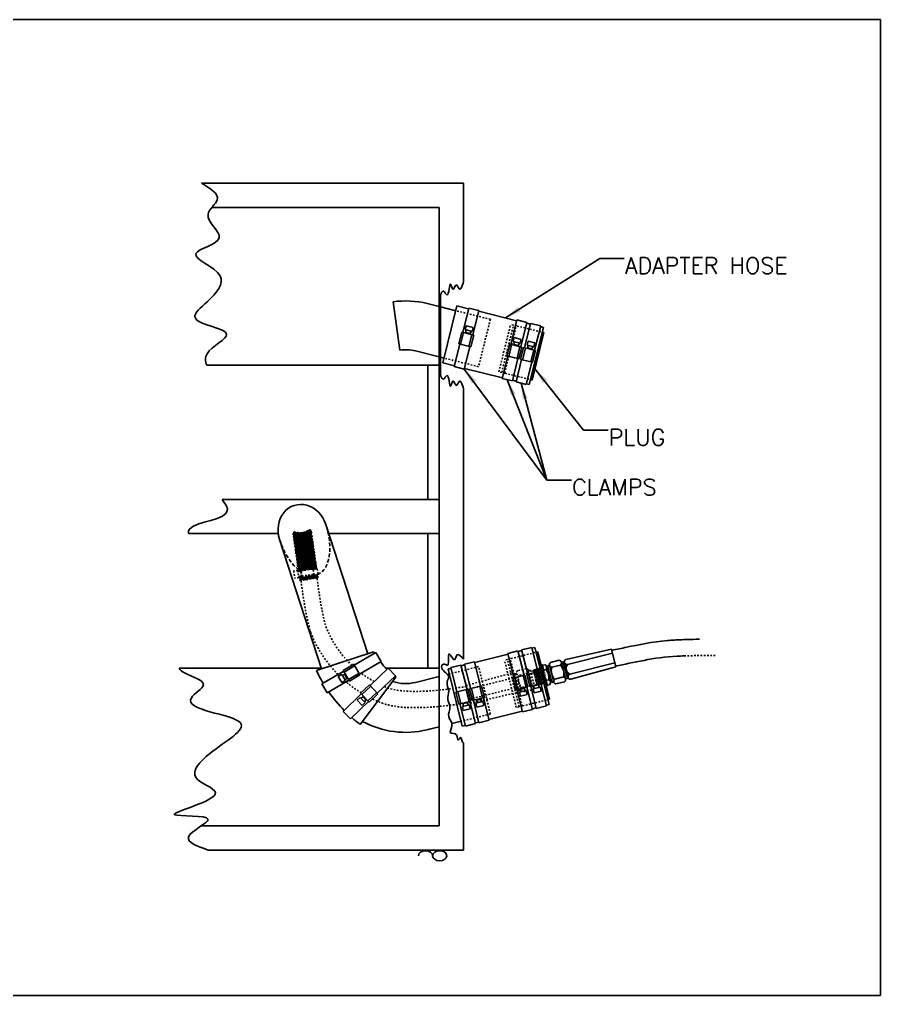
# Model space of a CAD drawing. Extents: x 0 to 235, y -192 to 68.
# Drawn here: x 110.7 to 163.6, y -192.5 to -132.5 of the extents above; entities that cross this region are included whole.
import ezdxf

# ---------------------------------------------------------------- set-up
doc = ezdxf.new("R2010")
doc.units = 0
doc.header["$LTSCALE"] = 0.3
doc.header["$MEASUREMENT"] = 0
doc.linetypes.add('HIDDEN', pattern=[0.375, 0.25, -0.125])
doc.layers.add('1', color=1, linetype='CONTINUOUS')
doc.layers.add('NOTES', color=2, linetype='CONTINUOUS')
doc.styles.add('ROMANS', font='ROMANS.shx')
doc.dimstyles.new('FRACTION', dxfattribs={"dimtxt": 0.125, "dimasz": 0.15, "dimexe": 0.12, "dimexo": 0.12, "dimgap": 0.05, "dimtad": 0, "dimtih": 1, "dimtoh": 1, "dimdec": 4, "dimzin": 4, "dimdsep": 46, "dimlunit": 5, "dimtxsty": 'ROMANS', "dimcen": 0.09, "dimclrd": 6, "dimclre": 6, "dimclrt": 256, "dimadec": 0, "dimazin": 0, "dimtfac": 0.72, "dimtdec": 4, "dimtofl": 0, "dimtmove": 0, "dimatfit": 3, "dimfxl": 1, "dimfrac": 2, "dimtolj": 1, "dimtzin": 4, "dimarcsym": 0})

msp = doc.modelspace()

# ---------------------------------------------------------------- hatches: boundary and pattern name
at = {"layer": '1', "linetype": 'HIDDEN'}
h = msp.add_hatch(dxfattribs=at)
h.set_pattern_fill('ANSI37', color=41, scale=0.5, angle=137.7752677, style=0)
h.set_pattern_definition([(182.77527, (170.59039, -246.096684), (0.003026164, -0.062426696), []), (272.77527, (170.59039, -246.096684), (0.062426696, 0.003026164), [])])
h.paths.add_polyline_path([(128.850684, -165.865251), (128.350724, -165.936826), (128.404657, -166.327926), (128.744805, -166.274053), (128.750651, -166.313672), (128.911483, -166.289938)], flags=17)
h.paths.add_polyline_path([(128.458243, -166.716511), (128.064223, -166.778916), (128.059528, -166.747104), (127.968656, -166.760514), (127.999658, -166.977064), (128.484599, -166.907639)])
h.paths.add_polyline_path([(127.968656, -166.760514), (127.899173, -166.770768), (127.896914, -166.771778), (127.927777, -166.987355), (127.999658, -166.977064)])
h.paths.add_polyline_path([(128.957952, -166.614524), (128.79852, -166.638051), (128.802062, -166.662056), (128.458243, -166.716511), (128.484599, -166.907639), (128.989565, -166.835347)])
h.paths.add_polyline_path([(129.009777, -166.606876), (128.957952, -166.614524), (128.989565, -166.835347), (129.041422, -166.827923)])
h.paths.add_polyline_path([(127.586789, -164.660223, -1), (127.584522, -164.644384, -0.342790238), (127.593048, -164.649247), (127.537263, -164.259582), (127.530927, -164.215026), (127.525751, -164.176862), (127.521785, -164.143703), (127.519218, -164.115153), (127.518241, -164.090815), (127.519044, -164.070291), (127.521815, -164.053185), (127.526745, -164.0391), (127.53399, -164.027684), (127.543565, -164.01877), (127.555455, -164.012238), (127.569641, -164.007967), (127.586107, -164.005836), (127.604835, -164.005724), (127.625807, -164.00751), (127.649007, -164.011074), (127.674409, -164.016233), (127.701952, -164.022567), (127.731566, -164.02959), (127.763183, -164.036819), (127.796734, -164.043772), (127.832149, -164.049965), (127.869358, -164.054914), (127.908294, -164.058137), (127.948817, -164.059241), (127.990514, -164.058204), (128.0329, -164.055096), (128.075493, -164.049984), (128.117809, -164.04294), (128.159365, -164.034031), (128.199677, -164.023327), (128.238263, -164.010898), (128.274731, -163.99688), (128.309057, -163.98169), (128.341312, -163.965809), (128.371564, -163.949722), (128.399883, -163.933912), (128.426337, -163.918862), (128.450996, -163.905056), (128.47393, -163.892976), (128.495198, -163.883046), (128.514828, -163.875447), (128.532835, -163.8703), (128.549237, -163.867726), (128.564052, -163.867845), (128.577296, -163.870779), (128.588988, -163.876648), (128.599145, -163.885573), (128.607829, -163.897709), (128.615289, -163.913351), (128.621817, -163.932825), (128.627708, -163.956459), (128.633255, -163.984582), (128.638752, -164.017522), (128.644492, -164.055606), (128.650768, -164.099163), (128.706975, -164.491773), (128.730839, -164.488357, -0.414213562), (128.737624, -164.479304, -1), (128.739892, -164.495143, -0.414213562), (128.730839, -164.488357), (127.593575, -164.65117, -0.414213562)])
h.paths.add_polyline_path([(127.846066, -166.4166), (127.920675, -166.426177), (127.855771, -166.007685), (128.850684, -165.865251), (128.911483, -166.289938), (128.963308, -166.282291), (128.706975, -164.491773), (127.593329, -164.651205)])
h.paths.add_polyline_path([(127.920675, -166.426177), (127.956829, -166.430817), (128.01166, -166.422726), (128.006965, -166.390913), (128.404657, -166.327926), (128.350724, -165.936826), (127.855771, -166.007685)])

# ---------------------------------------------------------------- linework, layer by layer
at = {"layer": '1', "color": 41}
for p, q in [((121.88771, -142.563036), (137.996238, -142.563036)), ((137.996238, -142.563036), (137.996238, -148.605197)), ((122.516667, -144.063036), (136.496238, -144.063036)), ((136.496238, -144.063036), (136.496238, -182.063036)), ((134.081167, -152.825037), (133.661, -149.854606)), ((136.496238, -150.146866), (135.761877, -149.963769)), ((136.576238, -149.423067), (136.576238, -154.385736)), ((137.512313, -150.400202), (136.576238, -150.166812)), ((136.496238, -153.238707), (135.036111, -152.874656)), ((136.786547, -153.311089), (136.576238, -153.258653)), ((122.213752, -153.751498), (136.496238, -153.751498)), ((135.803163, -153.751498), (135.803163, -162.018052)), ((137.996238, -155.203606), (137.996238, -171.827356)), ((123.150042, -162.018052), (136.496238, -162.018052)), ((132.112705, -171.494385), (129.537652, -163.543688)), ((121.111703, -164.108019), (126.603557, -164.108019)), ((129.685475, -164.108019), (136.496238, -164.108019)), ((135.803163, -164.108019), (135.803163, -172.374573)), ((129.26158, -172.427753), (126.68361, -164.468049)), ((128.952392, -172.527892), (132.467623, -171.378317)), ((131.272375, -172.190539), (132.606425, -171.416031)), ((132.606425, -171.416031), (132.927761, -171.969514)), ((138.678431, -172.023792), (140.729042, -171.512518)), ((140.718675, -171.47094), (141.339665, -171.31611)), ((141.091859, -172.967699), (140.718675, -171.47094)), ((141.712848, -172.812869), (141.339665, -171.31611)), ((141.350031, -171.357688), (141.576955, -171.301109)), ((141.566588, -171.259532), (142.187578, -171.104702)), ((141.939772, -172.756291), (141.566588, -171.259532)), ((142.560762, -172.601461), (142.187578, -171.104702)), ((142.197944, -171.146279), (142.377464, -171.10152)), ((142.377464, -171.10152), (143.253221, -174.61399)), ((143.239852, -174.297833), (142.514087, -171.386946)), ((143.278664, -174.288156), (142.552898, -171.377269)), ((144.279696, -171.85367), (147.088663, -171.215154)), ((147.149144, -171.457728), (144.384236, -172.147096)), ((147.088663, -171.215154), (147.359615, -172.301886)), ((130.596236, -172.513707), (131.24225, -172.13865)), ((131.623836, -172.795912), (131.24225, -172.13865)), ((131.593711, -172.744023), (132.927761, -171.969514)), ((137.212621, -172.345098), (137.83361, -172.190268)), ((138.206794, -173.687027), (137.83361, -172.190268)), ((137.843977, -172.231845), (138.057442, -172.178622)), ((138.047076, -172.137045), (138.668065, -171.982215)), ((138.420259, -173.633804), (138.047076, -172.137045)), ((139.041249, -173.478974), (138.668065, -171.982215)), ((143.007154, -172.165798), (142.822798, -172.211763)), ((143.164402, -172.227076), (143.280837, -172.198046)), ((143.280837, -172.198046), (143.536065, -173.221707)), ((143.340974, -172.025883), (143.874636, -171.892826)), ((143.41476, -172.321823), (143.948423, -172.188766)), ((144.124995, -171.987573), (144.008559, -172.016604)), ((144.008559, -172.016604), (144.263787, -173.040266)), ((144.124995, -171.987573), (144.380222, -173.011235)), ((144.131647, -172.014257), (144.192291, -171.999136)), ((144.192291, -171.999136), (144.434213, -172.969432)), ((144.192291, -171.999136), (144.434212, -172.969432)), ((144.222531, -172.120423), (144.252771, -172.24171)), ((147.299135, -172.059312), (144.534227, -172.748679)), ((120.516277, -172.374573), (129.244356, -172.374573)), ((129.288288, -173.342441), (130.626361, -172.565596)), ((130.506362, -172.76002), (130.290158, -172.885542)), ((130.506362, -172.76002), (130.72728, -173.14054)), ((130.528956, -172.798937), (130.68992, -172.75752)), ((130.977822, -173.170968), (130.596236, -172.513707)), ((130.654321, -172.613755), (131.300335, -172.238698)), ((130.68992, -172.75752), (130.820463, -172.982372)), ((130.710004, -172.792113), (130.745804, -172.771328)), ((130.919737, -173.07092), (131.565751, -172.695864)), ((130.977822, -173.170968), (131.623836, -172.795912)), ((132.249197, -173.445439), (133.362965, -172.378165)), ((133.219495, -172.374573), (136.496238, -172.374573)), ((133.362965, -172.378165), (133.805766, -172.840255)), ((137.115974, -172.732847), (137.009054, -172.759505)), ((137.040837, -172.43209), (137.222987, -172.386675)), ((137.916595, -175.944561), (137.040837, -172.43209)), ((137.585805, -173.841857), (137.212621, -172.345098)), ((141.771066, -172.798354), (141.033641, -172.982214)), ((141.951781, -173.52316), (141.771066, -172.798354)), ((142.618979, -172.586945), (141.881555, -172.770806)), ((142.062269, -173.495612), (141.881555, -172.770806)), ((142.174519, -173.467625), (141.993805, -172.742819)), ((142.687443, -173.339738), (142.506729, -172.614932)), ((142.799694, -173.311751), (142.618979, -172.586945)), ((142.801072, -172.372639), (143.030491, -173.292786)), ((143.080138, -172.45852), (142.895782, -172.504485)), ((143.101864, -172.297644), (143.138356, -172.444005)), ((143.110127, -172.330787), (143.18557, -172.311977)), ((143.138356, -172.444005), (143.29479, -173.071429)), ((143.164402, -172.227076), (143.419629, -173.250738)), ((144.373732, -172.726858), (144.403972, -172.848145)), ((144.579679, -173.056837), (147.359615, -172.301886)), ((129.288288, -173.342441), (129.609624, -173.895924)), ((129.609624, -173.895924), (130.947697, -173.119079)), ((130.290158, -172.885542), (130.511076, -173.266061)), ((130.72728, -173.14054), (130.511076, -173.266061)), ((130.704686, -173.101623), (130.820463, -172.982372)), ((130.80038, -172.94778), (130.836179, -172.926995)), ((131.63965, -175.837792), (133.840051, -172.925622)), ((132.691998, -173.90753), (133.805766, -172.840255)), ((136.496238, -172.887364), (135.036111, -173.251415)), ((141.214356, -173.70702), (141.033641, -172.982214)), ((141.11592, -172.894988), (141.14616, -173.016275)), ((141.326606, -173.679033), (141.145892, -172.954227)), ((141.83953, -173.551147), (141.658816, -172.826341)), ((142.799694, -173.311751), (142.062269, -173.495612)), ((142.53598, -173.420165), (142.525965, -173.379999)), ((143.083647, -174.69864), (142.741476, -173.326266)), ((143.236573, -173.085945), (143.052216, -173.13191)), ((143.309556, -173.378667), (143.1252, -173.424632)), ((143.29479, -173.071429), (143.331282, -173.217791)), ((143.323019, -173.184647), (143.398461, -173.165837)), ((143.419629, -173.250738), (143.536065, -173.221707)), ((143.596201, -173.049545), (144.129864, -172.916488)), ((143.669988, -173.345485), (144.20365, -173.212428)), ((144.380222, -173.011235), (144.263787, -173.040266)), ((144.373569, -172.984552), (144.434213, -172.969432)), ((130.592728, -175.032761), (131.709855, -173.962267)), ((131.668343, -173.918946), (132.207685, -173.402118)), ((132.194169, -174.467679), (131.668343, -173.918946)), ((131.748384, -174.002474), (132.287726, -173.485646)), ((132.114128, -174.384151), (132.65347, -173.867323)), ((132.194169, -174.467679), (132.733511, -173.950851)), ((132.733511, -173.950851), (132.207685, -173.402118)), ((138.265012, -173.672511), (137.527587, -173.856372)), ((137.708302, -174.581178), (137.527587, -173.856372)), ((137.820552, -174.553191), (137.639838, -173.828385)), ((138.333476, -174.425304), (138.152762, -173.700498)), ((138.445726, -174.397317), (138.265012, -173.672511)), ((139.099466, -173.464458), (138.362042, -173.648319)), ((138.542756, -174.373125), (138.362042, -173.648319)), ((138.655006, -174.345138), (138.474292, -173.620332)), ((139.16793, -174.217251), (138.987216, -173.492446)), ((139.280181, -174.189264), (139.099466, -173.464458)), ((141.951781, -173.52316), (141.214356, -173.70702)), ((141.267121, -173.501423), (141.297361, -173.62271)), ((141.614745, -175.064879), (141.272573, -173.692505)), ((141.425982, -173.861817), (141.852912, -173.755371)), ((141.425982, -173.861817), (141.486463, -174.104391)), ((141.469645, -173.85093), (141.474601, -173.684797)), ((141.474601, -173.684797), (141.726878, -173.621897)), ((141.486463, -174.104391), (141.913393, -173.997945)), ((141.513413, -173.67512), (141.503399, -173.634954)), ((141.688066, -173.631574), (141.678052, -173.591408)), ((141.809249, -173.766258), (141.726878, -173.621897)), ((141.852912, -173.755371), (141.913393, -173.997945)), ((142.235734, -174.910049), (141.893563, -173.537675)), ((142.462658, -174.85347), (142.120487, -173.481096)), ((142.273895, -173.650408), (142.700825, -173.543963)), ((142.273895, -173.650408), (142.334376, -173.892982)), ((142.317559, -173.639522), (142.322514, -173.473388)), ((142.322514, -173.473388), (142.574791, -173.410488)), ((142.334376, -173.892982), (142.761306, -173.786537)), ((142.361326, -173.463711), (142.351312, -173.423545)), ((142.657162, -173.554849), (142.574791, -173.410488)), ((142.700825, -173.543963), (142.761306, -173.786537)), ((131.035529, -175.494851), (132.152656, -174.424358)), ((131.639092, -174.179508), (131.458588, -174.352477)), ((131.458588, -174.352477), (131.763013, -174.670164)), ((131.639092, -174.179508), (131.943517, -174.497195)), ((131.670226, -174.211998), (131.816883, -174.133789)), ((131.943517, -174.497195), (131.763013, -174.670164)), ((131.816883, -174.133789), (131.996771, -174.321513)), ((131.844558, -174.162669), (131.874447, -174.134029)), ((131.912383, -174.464704), (131.996771, -174.321513)), ((131.969096, -174.292632), (131.998984, -174.263992)), ((138.445726, -174.397317), (137.708302, -174.581178)), ((138.108691, -175.939036), (137.766519, -174.566662)), ((137.963591, -174.725088), (137.968547, -174.558954)), ((137.968547, -174.558954), (138.220824, -174.496054)), ((138.007359, -174.549277), (137.997344, -174.509111)), ((138.182012, -174.505731), (138.171998, -174.465565)), ((138.303195, -174.640415), (138.220824, -174.496054)), ((138.72968, -175.784206), (138.387509, -174.411832)), ((139.280181, -174.189264), (138.542756, -174.373125)), ((138.943145, -175.730983), (138.600974, -174.358609)), ((138.754382, -174.527921), (139.181313, -174.421476)), ((138.754382, -174.527921), (138.814863, -174.770495)), ((138.798046, -174.517035), (138.803001, -174.350901)), ((138.803001, -174.350901), (139.055278, -174.288002)), ((138.841813, -174.341224), (138.831799, -174.301058)), ((139.016467, -174.297678), (139.006452, -174.257512)), ((139.137649, -174.432362), (139.055278, -174.288002)), ((139.181313, -174.421476), (139.241793, -174.66405)), ((139.564134, -175.576153), (139.221963, -174.203779)), ((130.592728, -175.032761), (131.035529, -175.494851)), ((137.919928, -174.735974), (138.346858, -174.629529)), ((137.919928, -174.735974), (137.980408, -174.978548)), ((137.980408, -174.978548), (138.407339, -174.872103)), ((138.346858, -174.629529), (138.407339, -174.872103)), ((138.814863, -174.770495), (139.241793, -174.66405)), ((141.604799, -175.024988), (139.554188, -175.536263)), ((141.614745, -175.064879), (142.235734, -174.910049)), ((142.452712, -174.81358), (142.225788, -174.870158)), ((142.462658, -174.85347), (143.083647, -174.69864)), ((143.253221, -174.61399), (143.073701, -174.65875)), ((137.841599, -175.643769), (137.275418, -175.784934)), ((138.108691, -175.939036), (138.72968, -175.784206)), ((138.933199, -175.691093), (138.719734, -175.744316)), ((138.943145, -175.730983), (139.564134, -175.576153)), ((136.496238, -175.979205), (135.761877, -176.162302)), ((136.496238, -175.979205), (135.803163, -176.152008)), ((138.098745, -175.899146), (137.916595, -175.944561)), ((137.996238, -176.968289), (137.996238, -183.563036)), ((121.885291, -182.063036), (136.496238, -182.063036)), ((122.287032, -183.563036), (137.996238, -183.563036))]:
    msp.add_line(p, q, dxfattribs=at)
at = {"layer": '1'}
for p, q in [((137.587224, -150.099389), (136.711636, -153.611902)), ((137.587394, -150.099432), (138.305796, -150.278512)), ((138.926793, -150.433312), (141.257989, -151.014425)), ((141.878986, -151.169225), (142.105913, -151.225793)), ((142.906432, -151.425343), (142.030844, -154.937856)), ((142.206266, -154.662098), (142.93189, -151.751176)), ((142.72691, -151.380593), (142.906432, -151.425343)), ((137.430209, -153.791025), (136.711636, -153.611902)), ((140.382402, -154.526938), (138.051205, -153.945825)), ((141.230326, -154.738306), (141.003399, -154.681738)), ((142.030844, -154.937856), (141.851322, -154.893106))]:
    msp.add_line(p, q, dxfattribs=at)
at = {"layer": '1', "color": 41, "linetype": 'HIDDEN'}
for p, q in [((139.643059, -150.931457), (137.512313, -150.400202)), ((139.643059, -150.931457), (138.917294, -153.842344)), ((138.917294, -153.842344), (136.786618, -153.311107)), ((127.537263, -164.259582), (127.846066, -166.4166)), ((128.963308, -166.282291), (128.650768, -164.099163)), ((127.855771, -166.007685), (128.837747, -165.830789)), ((127.799859, -166.366995), (127.552537, -166.403492)), ((127.552537, -166.403492), (127.616772, -166.838778)), ((127.799859, -166.366995), (127.864094, -166.802281)), ((127.806428, -166.411513), (127.971284, -166.432672)), ((127.857525, -166.757763), (128.009241, -166.689887)), ((127.896819, -166.771115), (127.927777, -166.987355)), ((127.971284, -166.432672), (128.009241, -166.689887)), ((127.977123, -166.472244), (128.018075, -166.4662)), ((128.003401, -166.650315), (128.044353, -166.644272)), ((129.041422, -166.827923), (129.009777, -166.606876)), ((127.864094, -166.802281), (127.616772, -166.838778)), ((127.927777, -166.987355), (129.041422, -166.827923)), ((142.370883, -171.422651), (140.862158, -171.798818)), ((142.552898, -171.377269), (142.45246, -171.402311)), ((140.687505, -171.842364), (140.512852, -171.88591)), ((141.238617, -174.796797), (140.512852, -171.88591)), ((141.413271, -174.753251), (140.687505, -171.842364)), ((141.587924, -174.709705), (140.862158, -171.798818)), ((138.917294, -172.283727), (137.115833, -172.732882)), ((140.940213, -172.686297), (138.160277, -173.441251)), ((139.643059, -175.194615), (138.917294, -172.283727)), ((139.643059, -175.194615), (138.917294, -172.283727)), ((141.085679, -172.773702), (141.327602, -173.743997)), ((141.146323, -172.758582), (141.08568, -172.773702)), ((141.08568, -172.773702), (141.327602, -173.743997)), ((141.13967, -172.731898), (141.256106, -172.702868)), ((141.13967, -172.731898), (141.394898, -173.75556)), ((141.256106, -172.702868), (141.511333, -173.72653)), ((141.849905, -172.397648), (141.316242, -172.530705)), ((141.923691, -172.693589), (141.390028, -172.826646)), ((142.100263, -172.492396), (141.983828, -172.521426)), ((141.983828, -172.521426), (142.239055, -173.545088)), ((142.100263, -172.492396), (142.355491, -173.516058)), ((142.294295, -172.534197), (142.121431, -172.577297)), ((142.294295, -172.534197), (142.317866, -172.463391)), ((142.294295, -172.534197), (142.522427, -173.449186)), ((142.317866, -172.463391), (142.522427, -173.449186)), ((142.317866, -172.463391), (142.371919, -172.514843)), ((142.371919, -172.514843), (142.395489, -172.444038)), ((142.371919, -172.514843), (142.545998, -173.37838)), ((142.395489, -172.444038), (142.600051, -173.429832)), ((142.395489, -172.444038), (142.449542, -172.495489)), ((142.449542, -172.495489), (142.473113, -172.424684)), ((142.449542, -172.495489), (142.623622, -173.359026)), ((142.473113, -172.424684), (142.677675, -173.410478)), ((142.473113, -172.424684), (142.527166, -172.476136)), ((142.527166, -172.476136), (142.550737, -172.40533)), ((142.527166, -172.476136), (142.701245, -173.339673)), ((142.550737, -172.40533), (142.755298, -173.391124)), ((142.550737, -172.40533), (142.60479, -172.456782)), ((142.60479, -172.456782), (142.62836, -172.385976)), ((142.60479, -172.456782), (142.778869, -173.320319)), ((142.62836, -172.385976), (142.832922, -173.371771)), ((142.62836, -172.385976), (142.682413, -172.437428)), ((142.770524, -172.41546), (142.682413, -172.437428)), ((142.682413, -172.437428), (142.856493, -173.300965)), ((142.682413, -172.437428), (142.895305, -173.291288)), ((138.220758, -173.683825), (140.985665, -172.994455)), ((142.507186, -173.388057), (142.334322, -173.431157)), ((142.522427, -173.449186), (142.545998, -173.37838)), ((142.545998, -173.37838), (142.600051, -173.429832)), ((142.600051, -173.429832), (142.623622, -173.359026)), ((142.623622, -173.359026), (142.677675, -173.410478)), ((142.677675, -173.410478), (142.701245, -173.339673)), ((142.701245, -173.339673), (142.755298, -173.391124)), ((142.755298, -173.391124), (142.778869, -173.320319)), ((142.778869, -173.320319), (142.832922, -173.371771)), ((142.832922, -173.371771), (142.856493, -173.300965)), ((142.983415, -173.26932), (142.856493, -173.300965)), ((138.160277, -173.441251), (138.43123, -174.527982)), ((138.37075, -174.285408), (141.135657, -173.596038)), ((141.240197, -173.889463), (138.43123, -174.527982)), ((141.388245, -173.728877), (141.327602, -173.743997)), ((141.394898, -173.75556), (141.511333, -173.72653)), ((142.105132, -173.42131), (141.57147, -173.554367)), ((142.178919, -173.717251), (141.645256, -173.850308)), ((142.355491, -173.516058), (142.239055, -173.545088)), ((143.083601, -174.336791), (141.587924, -174.709705)), ((143.278664, -174.288156), (143.178225, -174.313199)), ((139.643059, -175.194615), (137.841599, -175.643769)), ((141.413271, -174.753251), (141.238617, -174.796797))]:
    msp.add_line(p, q, dxfattribs=at)
at = {"layer": '1', "color": 6}
for p, q in [((137.943064, -151.733652), (138.316175, -150.236875)), ((138.316175, -150.236875), (138.937172, -150.391675)), ((138.564061, -151.888452), (138.937172, -150.391675)), ((140.895242, -152.469624), (141.268354, -150.972848)), ((141.268354, -150.972848), (141.889351, -151.127647)), ((141.516239, -152.624424), (141.889351, -151.127647)), ((141.743166, -152.680992), (142.116277, -151.184215)), ((142.116277, -151.184215), (142.737274, -151.339015)), ((137.704166, -152.443954), (137.884845, -151.719139)), ((137.816418, -152.471935), (137.997097, -151.747121)), ((138.622279, -151.902964), (137.884845, -151.719139)), ((138.096464, -151.564332), (138.156933, -151.321755)), ((138.096464, -151.564332), (138.5234, -151.670757)), ((138.140128, -151.575217), (138.145092, -151.74135)), ((138.145092, -151.74135), (138.397372, -151.804238)), ((138.156933, -151.321755), (138.583868, -151.42818)), ((138.183904, -151.751025), (138.173892, -151.791192)), ((138.35856, -151.794563), (138.348547, -151.834729)), ((138.479736, -151.659873), (138.397372, -151.804238)), ((138.5234, -151.670757), (138.583868, -151.42818)), ((142.167453, -154.652423), (142.893078, -151.741501)), ((142.364163, -152.835792), (142.737274, -151.339015)), ((138.329348, -152.599797), (138.510027, -151.874982)), ((138.4416, -152.627779), (138.622279, -151.902964)), ((141.048643, -152.300305), (141.109112, -152.057728)), ((141.048643, -152.300305), (141.475578, -152.40673)), ((141.092307, -152.311189), (141.097271, -152.477323)), ((141.109112, -152.057728), (141.536047, -152.164153)), ((141.431914, -152.395845), (141.34955, -152.54021)), ((141.475578, -152.40673), (141.536047, -152.164153)), ((141.896566, -152.511672), (141.957035, -152.269095)), ((141.957035, -152.269095), (142.38397, -152.37552)), ((142.323502, -152.618097), (142.38397, -152.37552)), ((137.42028, -153.830857), (137.762385, -152.458466)), ((138.4416, -152.627779), (137.704166, -152.443954)), ((138.041276, -153.985657), (138.383381, -152.613266)), ((140.656345, -153.179926), (140.837024, -152.455112)), ((140.768596, -153.207908), (140.949276, -152.483093)), ((141.574458, -152.638937), (140.837024, -152.455112)), ((141.097271, -152.477323), (141.34955, -152.54021)), ((141.136083, -152.486998), (141.12607, -152.527164)), ((141.281527, -153.335769), (141.462206, -152.610955)), ((141.310738, -152.530535), (141.300726, -152.570702)), ((141.393778, -153.363751), (141.574458, -152.638937)), ((141.504268, -153.391294), (141.684947, -152.666479)), ((141.61652, -153.419275), (141.797199, -152.694461)), ((142.422381, -152.850304), (141.684947, -152.666479)), ((141.896566, -152.511672), (142.323502, -152.618097)), ((141.94023, -152.522557), (141.945194, -152.68869)), ((141.945194, -152.68869), (142.197474, -152.751578)), ((141.984006, -152.698365), (141.973994, -152.738532)), ((142.12945, -153.547137), (142.310129, -152.822322)), ((142.158662, -152.741903), (142.148649, -152.782069)), ((142.279838, -152.607213), (142.197474, -152.751578)), ((142.241702, -153.575119), (142.422381, -152.850304)), ((140.372458, -154.566829), (140.714563, -153.194439)), ((141.393778, -153.363751), (140.656345, -153.179926)), ((140.993455, -154.721629), (141.33556, -153.349239)), ((141.220382, -154.778197), (141.562487, -153.405806)), ((142.241702, -153.575119), (141.504268, -153.391294)), ((141.841378, -154.932997), (142.183483, -153.560606)), ((137.42028, -153.830857), (138.041276, -153.985657)), ((140.372458, -154.566829), (140.993455, -154.721629)), ((141.220382, -154.778197), (141.841378, -154.932997))]:
    msp.add_line(p, q, dxfattribs=at)
at = {"layer": '1', "color": 4, "linetype": 'HIDDEN'}
for p, q in [((140.166194, -154.153556), (140.891819, -151.242634)), ((140.34085, -154.197094), (141.066474, -151.286171)), ((140.515505, -154.240631), (141.24113, -151.329709)), ((141.066474, -151.286171), (140.891819, -151.242634)), ((142.749873, -151.705803), (141.24113, -151.329709)), ((140.34085, -154.197094), (140.166194, -154.153556)), ((142.0112, -154.613473), (140.515505, -154.240631))]:
    msp.add_line(p, q, dxfattribs=at)
at = {"layer": '1', "linetype": 'HIDDEN'}
for p, q in [((142.93189, -151.751176), (142.83145, -151.726139)), ((142.206266, -154.662098), (142.105826, -154.637061))]:
    msp.add_line(p, q, dxfattribs=at)
at = {"layer": '1', "color": 41, "linetype": 'HIDDEN', "flags": 128}
msp.add_lwpolyline([(128.650768, -164.099163), (128.644492, -164.055606), (128.638752, -164.017522), (128.633255, -163.984582), (128.627708, -163.956459), (128.621817, -163.932825), (128.615289, -163.913351), (128.607829, -163.897709), (128.599145, -163.885573), (128.588988, -163.876648), (128.577296, -163.870779), (128.564052, -163.867845), (128.549237, -163.867726), (128.532835, -163.8703), (128.514828, -163.875447), (128.495198, -163.883046), (128.47393, -163.892976), (128.450996, -163.905056), (128.426337, -163.918862), (128.399883, -163.933912), (128.371564, -163.949722), (128.341312, -163.965809), (128.309057, -163.98169), (128.274731, -163.99688), (128.238263, -164.010898), (128.199677, -164.023327), (128.159365, -164.034031), (128.117809, -164.04294), (128.075493, -164.049984), (128.0329, -164.055096), (127.990514, -164.058204), (127.948817, -164.059241), (127.908294, -164.058137), (127.869358, -164.054914), (127.832149, -164.049965), (127.796734, -164.043772), (127.763183, -164.036819), (127.731566, -164.02959), (127.701952, -164.022567), (127.674409, -164.016233), (127.649007, -164.011074), (127.625807, -164.00751), (127.604835, -164.005724), (127.586107, -164.005836), (127.569641, -164.007967), (127.555455, -164.012238), (127.543565, -164.01877), (127.53399, -164.027684), (127.526745, -164.0391), (127.521815, -164.053185), (127.519044, -164.070291), (127.518241, -164.090815), (127.519218, -164.115153), (127.521785, -164.143703), (127.525751, -164.176862), (127.530927, -164.215026), (127.537123, -164.258594)], dxfattribs=at)
at = {"layer": '1', "color": 41, "linetype": 'HIDDEN', "const_width": 0.032, "flags": 128}
msp.add_lwpolyline([(127.585655, -164.652304), (128.738758, -164.487223)], dxfattribs=at)
at = {"layer": '1', "color": 41, "linetype": 'HIDDEN', "const_width": 0.016, "flags": 128}
for points in [[(127.586789, -164.660223, 1), (127.584522, -164.644384, 1)], [(128.739892, -164.495143, -1), (128.737624, -164.479304, -1)]]:
    msp.add_lwpolyline(points, format="xyb", close=True, dxfattribs=at)
at = {"layer": '1', "color": 41}
for centre, radius, start, end in [((134.431306, -155.300396), 5.5, 76, 98.0510708), ((134.431306, -155.300396), 2.5, 76, 98.0510697), ((137.006906, -168.734377), 5.253142, 210.21899211, 211.33492372), ((137.006906, -168.734377), 5.253142, 218.34330365, 224.97558564), ((142.884231, -172.000552), 0.197216, 224.0519751, 268.53411163), ((142.895922, -172.04744), 0.197216, 224.0519751, 268.53411163), ((142.888776, -172.350772), 0.219611, 5.15910043, 57.38209997), ((143.442179, -172.157818), 0.166281, 127.49126685, 194), ((143.442179, -172.157818), 0.166281, 194, 260.50873315), ((143.847217, -172.056831), 0.166281, 14, 80.50873315), ((143.847217, -172.056831), 0.166281, 307.49126685, 14), ((143.405419, -172.710633), 0.753125, 344.13716564, 43.86283436), ((144.308727, -171.970106), 0.12, 103.99996985, 193.99996985), ((144.347105, -171.996782), 0.154832, 207.12861824, 284.12459742), ((144.695079, -172.389084), 0.393516, 142.02241676, 245.97752293), ((137.006906, -168.734377), 8.903142, 205.21950228, 210.84425403), ((142.910886, -172.107458), 0.197216, 224.0519751, 268.53411163), ((142.931461, -172.189982), 0.197216, 224.0519751, 268.53411163), ((143.014159, -172.319511), 0.219611, 150.61790003, 194), ((143.014159, -172.319511), 0.219611, 194, 237.38209997), ((142.954843, -172.28376), 0.197216, 224.0519751, 268.53411163), ((142.980562, -172.386915), 0.197216, 224.0519751, 268.53411163), ((143.007217, -172.493821), 0.197216, 224.0519751, 268.53411163), ((143.790126, -172.614714), 0.901111, 172.97365319, 215.02634681), ((143.034807, -172.604478), 0.197216, 224.0519751, 268.53411163), ((142.888776, -172.350772), 0.219611, 330.61790003, 5.15910043), ((142.342229, -172.975716), 0.901111, 352.97365319, 35.02634681), ((144.139205, -172.527679), 0.753125, 164.13716564, 223.86283436), ((144.572011, -172.89883), 0.154832, 103.87534228, 180.87132145), ((134.431306, -170.825676), 2.5, 251.44881419, 284), ((137.006906, -168.734377), 5.253142, 231.98396556, 232.92574381), ((140.947881, -172.844303), 0.154832, 283.87540258, 0.87138176), ((143.128024, -172.978353), 0.197216, 119.46588837, 163.9480249), ((143.155614, -173.08901), 0.197216, 119.46588837, 163.9480249), ((143.182269, -173.195916), 0.197216, 119.46588837, 163.9480249), ((143.207988, -173.299072), 0.197216, 119.46588837, 163.9480249), ((143.243578, -173.239658), 0.219611, 150.61790003, 194), ((143.243578, -173.239658), 0.219611, 194, 237.38209997), ((143.23137, -173.392849), 0.197216, 119.46588837, 163.9480249), ((143.251945, -173.475373), 0.197216, 119.46588837, 163.9480249), ((143.266909, -173.535391), 0.197216, 119.46588837, 163.9480249), ((143.118195, -173.270919), 0.219611, 22.84089957, 57.38209997), ((143.118195, -173.270919), 0.219611, 330.61790003, 22.84089957), ((143.697407, -173.18148), 0.166281, 127.49126685, 194), ((143.697407, -173.18148), 0.166281, 194, 260.50873315), ((144.102445, -173.080493), 0.166281, 14, 80.50873315), ((144.102445, -173.080493), 0.166281, 307.49126685, 14), ((144.550648, -172.940401), 0.12, 193.99996985, 283.99996985), ((137.006906, -168.734377), 8.903142, 214.96864824, 224.48491594), ((143.2786, -173.582279), 0.197216, 119.46588837, 163.9480249), ((137.006906, -168.734377), 8.903142, 228.60931015, 232.92574381), ((134.431306, -170.825676), 5.5, 241.22845035, 284)]:
    msp.add_arc(centre, radius, start, end, dxfattribs=at)
at = {"layer": '1', "color": 41, "linetype": 'HIDDEN', "extrusion": (0, 0, -1)}
msp.add_arc((-129.521132, -169.806555), 0.997782, 338.65955432, 345.83480181, dxfattribs=at)
at = {"layer": '1', "color": 41, "linetype": 'HIDDEN'}
for centre, radius, start, end in [((140.969244, -172.802732), 0.12, 14.00003015, 104.00003015), ((141.417448, -172.662641), 0.166281, 127.49126685, 194), ((141.417448, -172.662641), 0.166281, 194, 260.50873315), ((141.822486, -172.561653), 0.166281, 14, 80.50873315), ((141.822486, -172.561653), 0.166281, 307.49126685, 14), ((141.380687, -173.215455), 0.753125, 344.13716564, 43.86283436), ((140.824814, -173.35405), 0.393516, 322.02247707, 65.97758324), ((142.114473, -173.032501), 0.753125, 164.13716564, 223.86283436), ((141.172788, -173.746352), 0.154832, 27.12867855, 104.12465772), ((141.211166, -173.773028), 0.12, 284.00003015, 14.00003015), ((141.672675, -173.686303), 0.166281, 127.49126685, 194), ((141.672675, -173.686303), 0.166281, 194, 260.50873315), ((142.077713, -173.585315), 0.166281, 14, 80.50873315), ((142.077713, -173.585315), 0.166281, 307.49126685, 14)]:
    msp.add_arc(centre, radius, start, end, dxfattribs=at)
at = {"layer": '1', "color": 4, "linetype": 'HIDDEN'}
msp.add_ellipse((141.153802, -151.30794), major_axis=(0.087328, -0.021769), ratio=0.419807785, start_param=0, end_param=3.141592654, dxfattribs=at)
at = {"layer": '1', "color": 4, "linetype": 'HIDDEN', "extrusion": (0, 0, -1)}
msp.add_ellipse((140.428177, -154.218862), major_axis=(0.087328, -0.021769), ratio=0.419807785, start_param=0, end_param=3.141592654, dxfattribs=at)
at = {"layer": '1', "color": 41}
for centre, major_axis, ratio, start_param, end_param in [((128.110631, -164.005869), (-0.528486, 1.631746), 0.874536331, 4.71238898, 7.853981634), ((135.653311, -183.908358), (-0.4375, 0), 0.707106781, 3.141592654, 6.283185307)]:
    msp.add_ellipse(centre, major_axis=major_axis, ratio=ratio, start_param=start_param, end_param=end_param, dxfattribs=at)
at = {"layer": '1', "color": 41, "linetype": 'HIDDEN', "ltscale": 3}
for start_param, end_param in [(6.315887621, 7.853981634), (4.71238898, 5.573850738)]:
    msp.add_ellipse((128.110631, -164.005869), major_axis=(0.857052, -2.646222), ratio=0.539267371, start_param=start_param, end_param=end_param, dxfattribs=at)
at = {"layer": '1', "color": 41, "linetype": 'HIDDEN'}
msp.add_ellipse((140.774832, -171.820591), major_axis=(0.087327, 0.021773), ratio=0.419807785, start_param=0, end_param=3.141592654, dxfattribs=at)
at = {"layer": '1', "color": 41, "linetype": 'HIDDEN', "extrusion": (0, 0, -1)}
msp.add_ellipse((141.500597, -174.731478), major_axis=(0.087327, 0.021773), ratio=0.419807785, start_param=0, end_param=3.141592654, dxfattribs=at)
at = {"layer": '1', "color": 41}
msp.add_ellipse((136.528311, -183.908358), major_axis=(-0.4375, 0), ratio=0.707106781, dxfattribs=at)
for points, knots in [([(121.88771, -142.563036), (122.423365, -142.887866), (123.369933, -143.46188), (121.661207, -144.602262), (123.971935, -146.122966), (120.270175, -146.855418), (123.878268, -148.09884), (122.458334, -149.707232), (120.651552, -151.185503), (124.714266, -151.593608), (122.057599, -152.776322), (122.107571, -153.509165), (122.213752, -153.751498)], [0, 0, 0, 0, 1.402819203, 2.478949319, 4.060532753, 5.785024298, 7.803264689, 9.588697429, 10.809324792, 13.00379779, 14.69774667, 15.513020964, 15.513020964, 15.513020964, 15.513020964]), ([(123.150042, -162.018052), (123.322568, -162.240339), (124.05766, -163.276906), (121.129883, -163.352102), (121.079501, -164.002366), (121.111703, -164.108019)], [25.533613791, 25.533613791, 25.533613791, 25.533613791, 26.211871293, 28.839557548, 29.297048828, 29.297048828, 29.297048828, 29.297048828]), ([(147.103715, -171.275524), (147.423204, -171.213633), (147.708912, -171.154572), (148.742825, -170.940861), (149.595948, -170.763687), (150.672495, -170.667295), (150.815468, -170.656816), (151.081663, -170.642318), (151.195988, -170.637905), (151.453719, -170.627762), (151.593491, -170.62272), (151.97507, -170.6106), (152.230473, -170.603941), (152.504221, -170.599003)], [14.195852815, 14.195852815, 14.195852815, 14.195852815, 14.533556124, 14.533556124, 15.324297057, 15.324297057, 15.443530705, 15.443530705, 15.543565479, 15.543565479, 15.643600254, 15.643600254, 15.799111287, 15.799111287, 15.799111287, 15.799111287]), ([(147.3451, -172.243668), (148.383277, -172.05718), (149.697205, -171.704713), (151.257086, -171.636216), (151.404665, -171.63024), (151.566242, -171.624489)], [14.195852815, 14.195852815, 14.195852815, 14.195852815, 15.476794992, 15.476794992, 15.594658556, 15.594658556, 15.594658556, 15.594658556]), ([(120.516277, -172.374573), (120.530958, -172.435153), (120.766119, -172.798074), (122.774023, -173.187757), (119.741613, -174.912527), (126.249688, -175.343146), (122.57302, -177.259858), (120.797857, -179.181034), (124.36608, -180.220824), (117.883578, -181.691641), (123.700582, -181.277953), (120.242703, -182.82095), (121.631492, -183.325076), (122.287032, -183.563036)], [40.114095312, 40.114095312, 40.114095312, 40.114095312, 40.420774378, 42.035163555, 43.124866845, 46.517836356, 49.179755905, 50.891736316, 52.397643735, 55.256602375, 57.329961394, 58.945283819, 60.389418267, 60.389418267, 60.389418267, 60.389418267])]:
    msp.add_open_spline(points, degree=3, knots=knots, dxfattribs=at)
for points in [[(136.576238, -149.423067), (136.764919, -149.201271), (136.972909, -149.423067), (137.208631, -148.771543), (137.347291, -149.090374), (137.541415, -148.81313), (137.721673, -149.062649), (137.996238, -148.605197)], [(136.576238, -154.385736), (136.764919, -154.607531), (136.972909, -154.385736), (137.208631, -155.03726), (137.347291, -154.718429), (137.541415, -154.995673), (137.721673, -154.746153), (137.996238, -155.203606)]]:
    msp.add_spline(points, degree=3, dxfattribs=at)
at = {"layer": '1', "color": 41, "linetype": 'HIDDEN'}
for points, knots in [([(127.896346, -166.233388), (127.893311, -166.216018), (127.882685, -166.156979), (127.864119, -166.05401), (127.860086, -166.031639), (127.855771, -166.007685)], [18.01344491919, 18.01344491919, 18.01344491919, 18.01344491919, 18.02497273374, 18.02497273374, 18.02787362335, 18.02787362335, 18.02787362335, 18.02787362335]), ([(128.9133, -166.28967), (128.903045, -166.218147), (128.892507, -166.146764), (128.879529, -166.062115), (128.863689, -165.974795), (128.837747, -165.830789)], [17.9160596793, 17.9160596793, 17.9160596793, 17.9160596793, 18.0103771868, 18.0103771868, 18.027873297, 18.027873297, 18.027873297, 18.027873297]), ([(127.999681, -166.977061), (127.996014, -166.949146), (127.992362, -166.921384), (127.982793, -166.84887), (127.976889, -166.804352), (127.970979, -166.760171)], [17.67349682616, 17.67349682616, 17.67349682616, 17.67349682616, 17.70953508915, 17.70953508915, 17.76812308142, 17.76812308142, 17.76812308142, 17.76812308142]), ([(128.553688, -170.050731), (128.442917, -169.611846), (128.355551, -169.209528), (128.148673, -168.126254), (128.071342, -167.522564), (127.999681, -166.977061)], [16.599107084, 16.599107084, 16.599107084, 16.599107084, 16.969249753, 16.969249753, 17.673496826, 17.673496826, 17.673496826, 17.673496826]), ([(131.133191, -172.201967), (130.508911, -171.611339), (129.919731, -170.826781), (129.521132, -169.806555), (129.21251, -168.583769), (129.097673, -167.673916), (128.987461, -166.835649)], [16.108209602, 16.108209602, 16.108209602, 16.108209602, 16.599107084, 16.599107084, 16.599107084, 17.678379736, 17.678379736, 17.678379736, 17.678379736]), ([(130.282063, -172.765485), (129.918038, -172.399745), (129.56753, -171.973816), (129.004789, -171.086686), (128.779299, -170.649661), (128.591763, -170.169657)], [16.1460549961, 16.1460549961, 16.1460549961, 16.1460549961, 16.397565013, 16.397565013, 16.5991070844, 16.5991070844, 16.5991070844, 16.5991070844]), ([(131.698539, -173.890011), (131.477124, -173.752787), (131.250022, -173.596574), (130.939649, -173.355538), (130.857213, -173.288878), (130.774902, -173.219398)], [15.8235616482, 15.8235616482, 15.8235616482, 15.8235616482, 15.9781351117, 15.9781351117, 16.0339066653, 16.0339066653, 16.0339066653, 16.0339066653]), ([(138.174792, -173.499464), (137.136615, -173.685951), (134.578881, -174.026924), (133.300457, -173.577443), (133.209733, -173.542702), (133.114311, -173.502846)], [14.195852815, 14.195852815, 14.195852815, 14.195852815, 15.476794992, 15.476794992, 15.568056425, 15.568056425, 15.568056425, 15.568056425]), ([(138.415642, -174.465461), (138.128627, -174.521509), (137.847683, -174.566946), (136.867374, -174.702433), (136.044055, -174.78923), (134.930073, -174.80875), (134.628547, -174.803883), (134.08216, -174.766188), (133.835444, -174.737691), (133.438671, -174.661471), (133.285128, -174.624092), (133.042637, -174.54593), (132.970767, -174.519047), (132.816377, -174.459588), (132.736886, -174.427165), (132.571206, -174.355565), (132.484878, -174.316214), (132.396607, -174.27369)], [14.195852815, 14.195852815, 14.195852815, 14.195852815, 14.452573869, 14.452573869, 14.981376858, 14.981376858, 15.178926662, 15.178926662, 15.348336877, 15.348336877, 15.45794918, 15.45794918, 15.522972421, 15.522972421, 15.587995663, 15.587995663, 15.654998904, 15.654998904, 15.654998904, 15.654998904])]:
    msp.add_open_spline(points, degree=3, knots=knots, dxfattribs=at)
for points in [[(127.92496, -166.426727), (127.915639, -166.361789), (127.906134, -166.29739), (127.896346, -166.233388)], [(128.987461, -166.835649), (128.977703, -166.761424), (128.96798, -166.687762), (128.958163, -166.614492)], [(151.566242, -171.624489), (152.079798, -171.606209), (152.734768, -171.590206), (153.462293, -171.590301)], [(132.500817, -173.204323), (132.244505, -173.062005), (131.97343, -172.889092), (131.700195, -172.682201)]]:
    msp.add_open_spline(points, degree=3, dxfattribs=at)
at = {"layer": '1', "color": 41, "start_tangent": (-0.678322236, 0.73476455), "end_tangent": (0.993056732, 0.117636417)}
msp.add_spline([(137.996238, -171.827356), (137.597241, -171.550962), (137.449746, -171.864209), (137.117881, -171.495683), (137.06257, -171.937914), (137.00726, -172.195882), (136.822891, -172.140603), (136.656959, -172.214308), (136.656959, -172.374573), (137.081008, -172.914507), (136.988823, -173.209327), (137.081008, -173.780542), (137.025697, -174.296478), (137.154755, -174.738709), (137.081008, -175.365202), (137.283814, -175.899565), (137.191629, -176.360222), (137.560367, -176.470779), (137.670989, -176.802452), (137.818484, -176.636616), (137.996238, -176.968289)], degree=3, dxfattribs=at)
at = {"layer": 'NOTES'}
for p, q in [((103.625, -132.5), (163.625, -132.5)), ((163.625, -132.5), (163.625, -192.5)), ((163.625, -192.5), (103.625, -192.5))]:
    msp.add_line(p, q, dxfattribs=at)
at = {"layer": 'NOTES', "color": 41, "linetype": 'HIDDEN'}
for p, q in [((127.86029, -166.776506), (127.899173, -166.770768)), ((128.059528, -166.747104), (127.899173, -166.770768)), ((128.01166, -166.422726), (127.956829, -166.430817)), ((128.006965, -166.390913), (128.744805, -166.274053)), ((128.015725, -166.450271), (128.006965, -166.390913)), ((128.015725, -166.450271), (128.055463, -166.719559)), ((128.055463, -166.719559), (128.793303, -166.602699)), ((128.055463, -166.719559), (128.064223, -166.778916)), ((128.064223, -166.778916), (128.802062, -166.662056)), ((128.753564, -166.333411), (128.744805, -166.274053)), ((129.003928, -166.276296), (128.750651, -166.313672)), ((128.753564, -166.333411), (128.793303, -166.602699)), ((128.793303, -166.602699), (128.802062, -166.662056)), ((129.051797, -166.600675), (128.79852, -166.638051)), ((129.003928, -166.276296), (129.051797, -166.600675))]:
    msp.add_line(p, q, dxfattribs=at)

# ---------------------------------------------------------------- texts
at = {"layer": 'NOTES', "char_height": 1, "attachment_point": 1, "style": 'ROMANS'}
for s, insert in [('ADAPTER HOSE', (147.92116, -147.125)), ('PLUG', (146.925, -157.6875)), ('CLAMPS', (144.67116, -160.75))]:
    msp.add_mtext(s, dxfattribs=dict(at, insert=insert))

# ---------------------------------------------------------------- leaders
at = {"layer": 'NOTES', "annotation_type": 0, "has_hookline": 1, "hookline_direction": 0}
for points, text_width in [([(140.570637, -150.843084), (146.37116, -147.1875), (147.87116, -147.1875)], 11.190476), ([(142.37884, -153.969798), (145.375, -157.75), (146.875, -157.75)], 3.52381), ([(141.53088, -154.855597), (143.12116, -160.8125), (144.62116, -160.8125)], 5.47619)]:
    msp.add_leader(points, dimstyle='FRACTION', override={"dimasz": 1, "dimgap": 0.05, "dimtad": 0}, dxfattribs=dict(at, text_width=text_width))
at = {"layer": 'NOTES'}
for points in [[(138.041276, -153.985657), (143.12116, -160.8125), (143.87116, -160.8125)], [(140.682957, -154.644229), (143.12116, -160.8125), (144.375, -160.8125)]]:
    msp.add_leader(points, dimstyle='FRACTION', override={"dimasz": 1, "dimgap": 0.05, "dimtad": 0}, dxfattribs=at)

doc.saveas('drawing.dxf')
